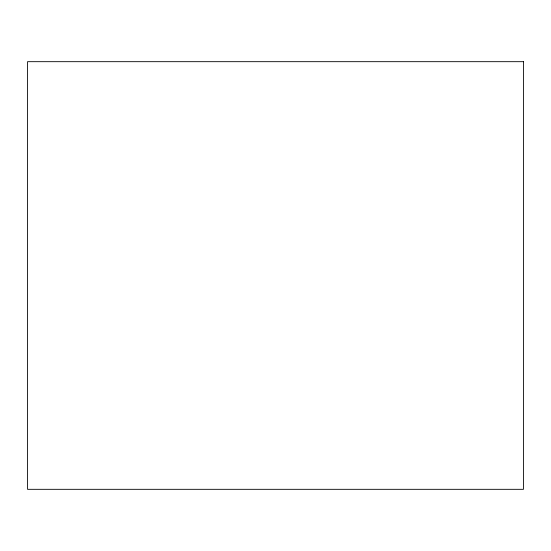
<?xml version="1.0" encoding="UTF-8"?>
<svg xmlns="http://www.w3.org/2000/svg" width="551" height="551" viewBox="0 0 551 551"><rect width="100%" height="100%" fill="white"/><g stroke="black" fill="none" stroke-linecap="round" stroke-linejoin="round"><path stroke-width="0.83" d="M523.45 61.678L27.55 61.678L27.55 489.322L523.45 489.322L523.45 61.678"/></g></svg>
